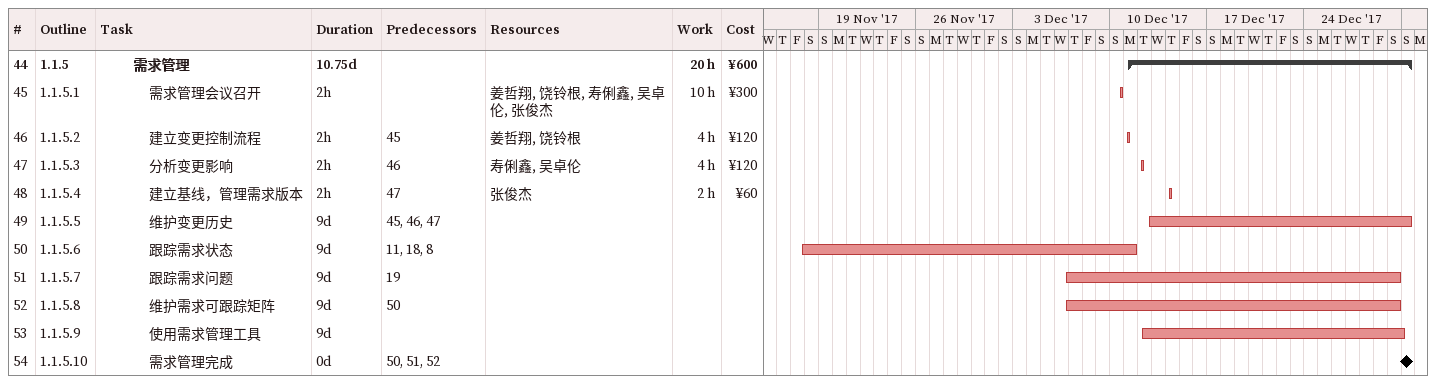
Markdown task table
| ID | WBS | Task | Duration | Start | Finish | Predecessors | Resources | Work (h) | Cost (¥) |
|---|---|---|---|---|---|---|---|---|---|
| 44 | 1.1.5 | **需求管理** | 10.75d | 2017-12-11 | 2017-12-31 |  |  | 20 | 600 |
| 45 | 1.1.5.1 | 需求管理会议召开 | 2h | 2017-12-10 | 2017-12-10 |  | 姜哲翔, 饶铃根, 寿俐鑫, 吴卓伦, 张俊杰 | 10 | 300 |
| 46 | 1.1.5.2 | 建立变更控制流程 | 2h | 2017-12-11 | 2017-12-11 | 45 | 姜哲翔, 饶铃根 | 4 | 120 |
| 47 | 1.1.5.3 | 分析变更影响 | 2h | 2017-12-12 | 2017-12-12 | 46 | 寿俐鑫, 吴卓伦 | 4 | 120 |
| 48 | 1.1.5.4 | 建立基线，管理需求版本 | 2h | 2017-12-14 | 2017-12-14 | 47 | 张俊杰 | 2 | 60 |
| 49 | 1.1.5.5 | 维护变更历史 | 9d | 2017-12-12 | 2017-12-31 | 45, 46, 47 |  |  |  |
| 50 | 1.1.5.6 | 跟踪需求状态 | 9d | 2017-11-17 | 2017-12-11 | 11, 18, 8 |  |  |  |
| 51 | 1.1.5.7 | 跟踪需求问题 | 9d | 2017-12-06 | 2017-12-30 | 19 |  |  |  |
| 52 | 1.1.5.8 | 维护需求可跟踪矩阵 | 9d | 2017-12-06 | 2017-12-30 | 50 |  |  |  |
| 53 | 1.1.5.9 | 使用需求管理工具 | 9d | 2017-12-12 | 2017-12-31 |  |  |  |  |
| 54 | 1.1.5.10 | 需求管理完成 | 0d | 2017-12-31 | 2017-12-31 | 50, 51, 52 |  |  |  |
